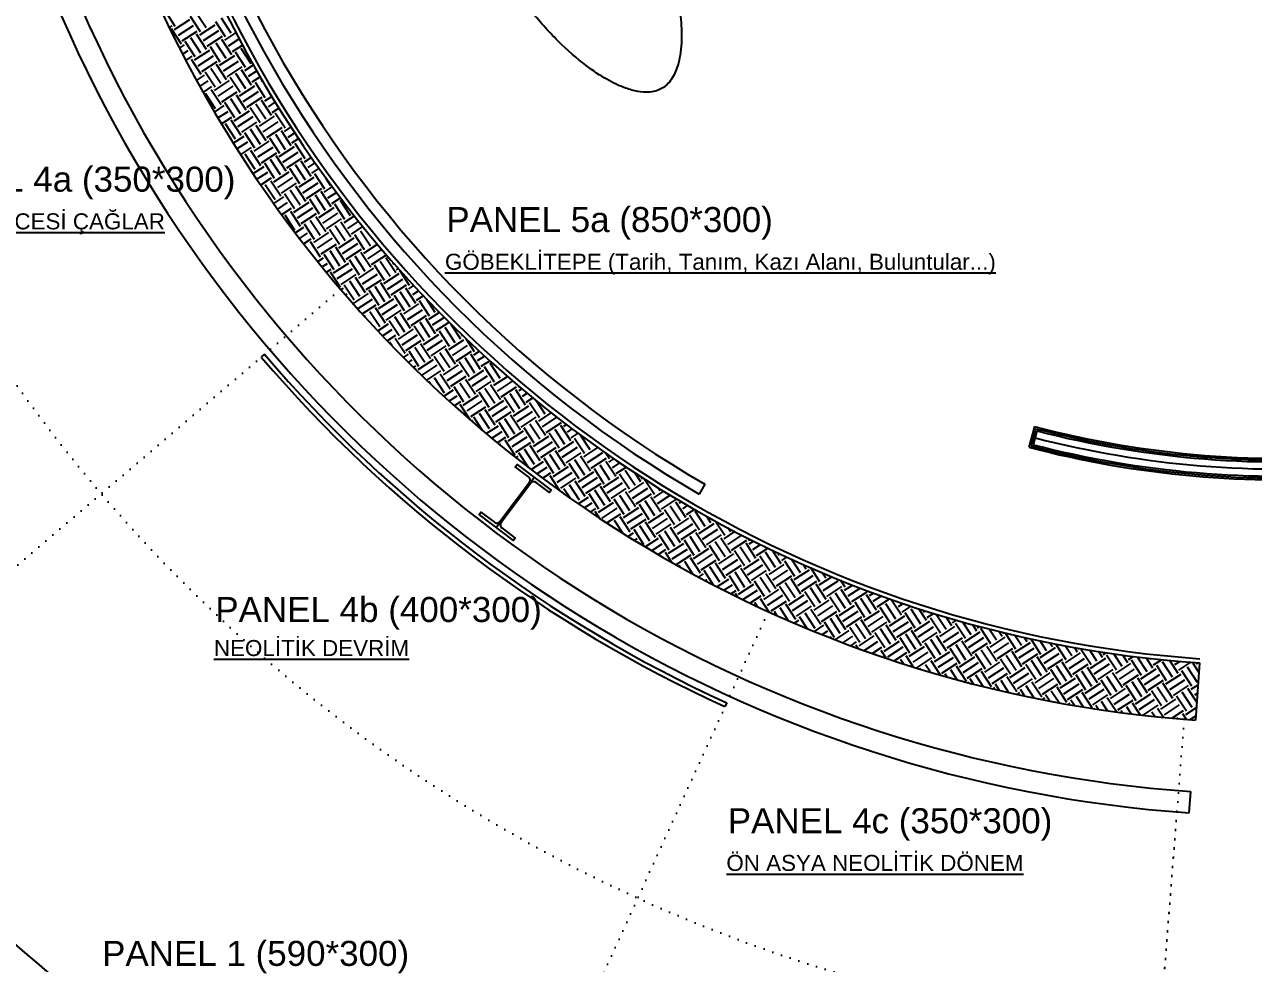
# Model space of a CAD drawing. Header units: millimetres. Extents: x 132785 to 150483, y 90225 to 103753.
# Drawn here: x 134842 to 135701, y 92216 to 92872 of the extents above; entities that cross this region are included whole.
import ezdxf

# ---------------------------------------------------------------- set-up
doc = ezdxf.new("R2010")
doc.units = ezdxf.units.MM
for name, pattern in [('061-GZM-AP-100$0$DASHDOT', [1, 0.5, -0.25, 0, -0.25]), ('061-GZM-AP-100$0$HIDDEN', [0.375, 0.25, -0.125]), ('DOT', [6.35, 0, -6.35])]:
    doc.linetypes.add(name, pattern=pattern)
doc.layers.add('061-GZM-AP-100$0$A-kiris', color=252, linetype='Continuous', lineweight=0)
doc.styles.get("Standard").update_dxf_attribs({"font": 'arial.ttf'})

msp = doc.modelspace()

# ---------------------------------------------------------------- linework, layer by layer
at = {"color": 253}
for p, q in [((134947.563, 92870.634), (134940.618, 92881.267)), ((134947.102, 92868.437), (134957.735, 92875.382)), ((134965.141, 92866.946), (134958.196, 92877.579)), ((134969.128, 92869.55), (134962.183, 92880.183)), ((134964.68, 92864.749), (134975.313, 92871.693)), ((134982.719, 92863.257), (134975.774, 92873.89)), ((134986.706, 92865.862), (134979.761, 92876.495)), ((134943.285, 92869.736), (134945.366, 92871.095)), ((134951.85, 92858.265), (134944.905, 92868.898)), ((134949.706, 92864.449), (134960.339, 92871.394)), ((134952.311, 92860.462), (134962.944, 92867.407)), ((134969.427, 92854.577), (134962.483, 92865.21)), ((134967.284, 92860.761), (134977.917, 92867.706)), ((134969.888, 92856.774), (134980.521, 92863.719)), ((134982.258, 92861.06), (134989.944, 92866.081)), ((134950.419, 92855.435), (134954.047, 92857.804)), ((134961.453, 92849.368), (134954.508, 92860.001)), ((134965.44, 92851.972), (134958.495, 92862.605)), ((134979.03, 92845.68), (134972.086, 92856.313)), ((134983.018, 92848.284), (134976.073, 92858.917)), ((134987.005, 92850.888), (134980.06, 92861.521)), ((134984.862, 92857.073), (134992.175, 92861.849)), ((134987.466, 92853.085), (134994.429, 92857.633)), ((135000.595, 92844.596), (134993.651, 92855.229)), ((134952.608, 92851.176), (134956.651, 92853.816)), ((134954.819, 92846.932), (134959.255, 92849.829)), ((134965.739, 92836.999), (134958.794, 92847.632)), ((134960.992, 92847.171), (134971.625, 92854.116)), ((134963.596, 92843.183), (134974.229, 92850.128)), ((134966.2, 92839.196), (134976.833, 92846.141)), ((134978.569, 92843.483), (134989.202, 92850.427)), ((134981.174, 92839.495), (134991.807, 92846.44)), ((134996.608, 92841.991), (134989.663, 92852.624)), ((134975.342, 92828.102), (134968.397, 92838.735)), ((134979.329, 92830.706), (134972.385, 92841.339)), ((134983.317, 92833.311), (134976.372, 92843.944)), ((134983.778, 92835.508), (134994.411, 92842.452)), ((134996.907, 92827.018), (134989.962, 92837.651)), ((135000.894, 92829.622), (134993.95, 92840.255)), ((134996.147, 92839.794), (135002.11, 92843.689)), ((134998.751, 92835.807), (135004.465, 92839.539)), ((134961.752, 92834.395), (134960.407, 92836.453)), ((134962.35, 92832.889), (134967.936, 92836.538)), ((134964.657, 92828.708), (134970.541, 92832.55)), ((134974.881, 92825.905), (134985.514, 92832.85)), ((134977.485, 92821.917), (134988.118, 92828.862)), ((134992.92, 92824.414), (134985.975, 92835.047)), ((134992.459, 92822.217), (135003.092, 92829.161)), ((135001.356, 92831.819), (135006.843, 92835.403)), ((135010.497, 92820.725), (135003.553, 92831.358)), ((135008.836, 92831.979), (135007.54, 92833.963)), ((134966.987, 92824.541), (134973.145, 92828.563)), ((134975.641, 92813.129), (134968.696, 92823.762)), ((134979.628, 92815.733), (134972.684, 92826.366)), ((134980.09, 92817.93), (134990.723, 92824.875)), ((134997.206, 92812.045), (134990.261, 92822.678)), ((134995.063, 92818.229), (135005.696, 92825.174)), ((134997.667, 92814.242), (135008.3, 92821.186)), ((135010.036, 92818.528), (135014.935, 92821.728)), ((134974.911, 92810.756), (134981.826, 92815.272)), ((134989.231, 92806.836), (134982.287, 92817.469)), ((134993.219, 92809.44), (134986.274, 92820.073)), ((134988.77, 92804.639), (134999.403, 92811.584)), ((135006.809, 92803.148), (134999.864, 92813.781)), ((135010.797, 92805.752), (135003.852, 92816.385)), ((135014.784, 92808.356), (135007.839, 92818.989)), ((135012.641, 92814.541), (135017.413, 92817.658)), ((135015.245, 92810.553), (135019.914, 92813.603)), ((134977.336, 92806.651), (134984.43, 92811.284)), ((134979.783, 92802.561), (134987.034, 92807.297)), ((134993.518, 92794.467), (134986.573, 92805.1)), ((134991.375, 92800.651), (135002.008, 92807.596)), ((134993.979, 92796.664), (135004.612, 92803.609)), ((135006.348, 92800.951), (135016.981, 92807.895)), ((135008.952, 92796.963), (135019.585, 92803.908)), ((135024.387, 92799.459), (135017.442, 92810.092)), ((134989.531, 92791.863), (134982.586, 92802.496)), ((135003.121, 92785.57), (134996.176, 92796.203)), ((135007.108, 92788.174), (135000.164, 92798.807)), ((135011.096, 92790.779), (135004.151, 92801.412)), ((135011.557, 92792.976), (135022.19, 92799.92)), ((135024.686, 92784.486), (135017.741, 92795.119)), ((135028.673, 92787.09), (135021.729, 92797.723)), ((135023.926, 92797.262), (135028.417, 92800.195)), ((135026.53, 92793.275), (135031.017, 92796.206)), ((134988.099, 92789.031), (134995.715, 92794.006)), ((134990.641, 92785.003), (134998.319, 92790.018)), ((134993.205, 92780.99), (135000.924, 92786.031)), ((135002.66, 92783.373), (135013.293, 92790.318)), ((135005.264, 92779.385), (135015.897, 92786.33)), ((135020.699, 92781.882), (135013.754, 92792.515)), ((135020.238, 92779.685), (135030.871, 92786.629)), ((135029.134, 92789.287), (135033.641, 92792.231)), ((135038.276, 92778.193), (135031.332, 92788.826)), ((135003.42, 92770.597), (134996.475, 92781.23)), ((135007.407, 92773.201), (135000.463, 92783.834)), ((135007.868, 92775.398), (135018.501, 92782.343)), ((135020.998, 92766.908), (135014.053, 92777.541)), ((135024.985, 92769.513), (135018.04, 92780.146)), ((135022.842, 92775.697), (135033.475, 92782.642)), ((135025.446, 92771.71), (135036.079, 92778.654)), ((135037.815, 92775.996), (135042.553, 92779.091)), ((135001.911, 92767.715), (135009.605, 92772.74)), ((135004.57, 92763.764), (135012.209, 92768.752)), ((135017.01, 92764.304), (135010.066, 92774.937)), ((135016.549, 92762.107), (135027.182, 92769.052)), ((135034.588, 92760.616), (135027.643, 92771.249)), ((135038.575, 92763.22), (135031.631, 92773.853)), ((135042.563, 92765.824), (135035.618, 92776.457)), ((135040.42, 92772.009), (135045.276, 92775.181)), ((135043.024, 92768.021), (135048.023, 92771.287)), ((135007.252, 92759.826), (135014.813, 92764.765)), ((135021.297, 92751.935), (135014.352, 92762.568)), ((135019.154, 92758.119), (135029.787, 92765.064)), ((135021.758, 92754.132), (135032.391, 92761.077)), ((135034.127, 92758.418), (135044.76, 92765.363)), ((135036.731, 92754.431), (135047.364, 92761.376)), ((135052.166, 92756.927), (135045.221, 92767.56)), ((135056.153, 92759.532), (135053.07, 92764.253)), ((135017.309, 92749.331), (135010.365, 92759.964)), ((135016.348, 92746.807), (135023.494, 92751.474)), ((135030.9, 92743.038), (135023.955, 92753.671)), ((135034.887, 92745.642), (135027.942, 92756.275)), ((135038.875, 92748.247), (135031.93, 92758.88)), ((135039.336, 92750.444), (135049.969, 92757.388)), ((135052.465, 92741.954), (135045.52, 92752.587)), ((135056.452, 92744.558), (135049.508, 92755.191)), ((135051.705, 92754.73), (135057.345, 92758.414)), ((135054.309, 92750.743), (135060.192, 92754.585)), ((135019.125, 92742.932), (135026.098, 92747.486)), ((135021.924, 92739.071), (135028.703, 92743.499)), ((135030.439, 92740.841), (135041.072, 92747.785)), ((135033.043, 92736.853), (135043.676, 92743.798)), ((135048.478, 92739.35), (135041.533, 92749.983)), ((135048.017, 92737.152), (135058.65, 92744.097)), ((135056.913, 92746.755), (135063.061, 92750.771)), ((135066.055, 92735.661), (135059.111, 92746.294)), ((135070.043, 92738.266), (135063.098, 92748.899)), ((135031.199, 92728.065), (135024.254, 92738.698)), ((135035.186, 92730.669), (135028.242, 92741.302)), ((135035.647, 92732.866), (135046.28, 92739.811)), ((135048.777, 92724.376), (135041.832, 92735.009)), ((135052.764, 92726.981), (135045.819, 92737.614)), ((135050.621, 92733.165), (135061.254, 92740.11)), ((135053.225, 92729.178), (135063.858, 92736.122)), ((135065.594, 92733.464), (135072.795, 92738.167)), ((135068.199, 92729.477), (135075.765, 92734.419)), ((135031.412, 92726.307), (135037.384, 92730.208)), ((135034.306, 92722.509), (135039.988, 92726.22)), ((135044.789, 92721.772), (135037.845, 92732.405)), ((135044.328, 92719.575), (135054.961, 92726.519)), ((135062.367, 92718.084), (135055.422, 92728.717)), ((135066.354, 92720.688), (135059.41, 92731.321)), ((135070.342, 92723.292), (135063.397, 92733.925)), ((135070.803, 92725.489), (135078.759, 92730.686)), ((135083.932, 92717), (135076.987, 92727.633)), ((135037.223, 92718.726), (135042.592, 92722.233)), ((135049.076, 92709.403), (135042.131, 92720.036)), ((135046.933, 92715.587), (135057.566, 92722.532)), ((135049.537, 92711.6), (135060.17, 92718.545)), ((135061.906, 92715.886), (135072.539, 92722.831)), ((135064.51, 92711.899), (135075.143, 92718.844)), ((135079.945, 92714.395), (135073, 92725.028)), ((135079.484, 92712.198), (135088.908, 92718.353)), ((135047.104, 92706.219), (135051.273, 92708.942)), ((135058.679, 92700.506), (135051.734, 92711.139)), ((135062.666, 92703.11), (135055.721, 92713.743)), ((135066.653, 92705.715), (135059.709, 92716.348)), ((135067.115, 92707.912), (135077.748, 92714.856)), ((135080.244, 92699.422), (135073.299, 92710.055)), ((135084.231, 92702.026), (135077.287, 92712.659)), ((135082.088, 92708.211), (135092.003, 92714.687)), ((135084.692, 92704.223), (135095.122, 92711.035)), ((135101.809, 92698.338), (135094.864, 92708.971)), ((135097.061, 92708.51), (135097.214, 92708.61)), ((135050.117, 92702.499), (135053.877, 92704.954)), ((135053.152, 92698.792), (135056.482, 92700.967)), ((135058.218, 92698.309), (135068.851, 92705.253)), ((135060.822, 92694.321), (135071.455, 92701.266)), ((135076.256, 92696.818), (135069.312, 92707.451)), ((135075.795, 92694.62), (135086.428, 92701.565)), ((135093.834, 92693.129), (135086.889, 92703.762)), ((135097.822, 92695.734), (135090.877, 92706.367)), ((135099.666, 92704.523), (135100.373, 92704.984)), ((135102.27, 92700.535), (135103.555, 92701.374)), ((135111.412, 92689.441), (135104.467, 92700.074)), ((135062.965, 92688.137), (135056.02, 92698.77)), ((135063.426, 92690.334), (135074.059, 92697.279)), ((135076.556, 92681.844), (135069.611, 92692.477)), ((135080.543, 92684.449), (135073.598, 92695.082)), ((135078.4, 92690.633), (135089.033, 92697.578)), ((135081.004, 92686.646), (135091.637, 92693.59)), ((135098.121, 92680.76), (135091.176, 92691.393)), ((135093.373, 92690.932), (135104.006, 92697.877)), ((135095.977, 92686.945), (135106.61, 92693.89)), ((135063.431, 92686.545), (135065.162, 92687.676)), ((135072.568, 92679.24), (135065.623, 92689.873)), ((135066.563, 92682.902), (135067.767, 92683.688)), ((135072.107, 92677.043), (135082.74, 92683.987)), ((135090.146, 92675.552), (135083.201, 92686.185)), ((135094.133, 92678.156), (135087.189, 92688.789)), ((135098.582, 92682.957), (135109.215, 92689.902)), ((135111.711, 92674.468), (135104.766, 92685.101)), ((135115.698, 92677.072), (135108.754, 92687.705)), ((135110.951, 92687.244), (135114.334, 92689.453)), ((135113.555, 92683.257), (135117.62, 92685.911)), ((135069.718, 92679.274), (135070.371, 92679.701)), ((135075.026, 92673.261), (135085.344, 92680)), ((135078.242, 92669.673), (135087.949, 92676.013)), ((135089.685, 92673.354), (135100.318, 92680.299)), ((135092.289, 92669.367), (135102.922, 92676.312)), ((135107.724, 92671.863), (135100.779, 92682.496)), ((135107.263, 92669.666), (135117.896, 92676.611)), ((135116.159, 92679.269), (135120.929, 92682.384)), ((135125.301, 92668.175), (135118.357, 92678.808)), ((135129.289, 92670.779), (135123.436, 92679.741)), ((135080.313, 92667.382), (135079.513, 92668.607)), ((135090.445, 92660.578), (135083.5, 92671.211)), ((135094.432, 92663.183), (135087.488, 92673.816)), ((135094.893, 92665.38), (135105.526, 92672.324)), ((135108.023, 92656.89), (135101.078, 92667.523)), ((135112.01, 92659.494), (135105.065, 92670.127)), ((135109.867, 92665.679), (135120.5, 92672.624)), ((135112.471, 92661.691), (135123.104, 92668.636)), ((135129.588, 92655.806), (135122.643, 92666.439)), ((135124.84, 92665.978), (135132.136, 92670.743)), ((135127.445, 92661.991), (135135.551, 92667.285)), ((135089.124, 92657.819), (135096.63, 92662.721)), ((135092.438, 92654.296), (135099.234, 92658.734)), ((135104.035, 92654.286), (135097.091, 92664.919)), ((135103.574, 92652.088), (135114.207, 92659.033)), ((135121.613, 92650.597), (135114.668, 92661.23)), ((135125.601, 92653.202), (135118.656, 92663.835)), ((135130.049, 92658.003), (135138.99, 92663.843)), ((135139.191, 92646.909), (135132.246, 92657.542)), ((135143.178, 92649.513), (135136.234, 92660.146)), ((135147.166, 92652.118), (135140.459, 92662.386)), ((135095.776, 92650.787), (135101.838, 92654.747)), ((135099.092, 92647.34), (135097.39, 92649.945)), ((135108.322, 92641.917), (135101.377, 92652.55)), ((135106.179, 92648.101), (135116.812, 92655.046)), ((135108.783, 92644.114), (135119.416, 92651.058)), ((135125.9, 92638.228), (135118.955, 92648.861)), ((135121.152, 92648.4), (135131.785, 92655.345)), ((135123.756, 92644.413), (135134.389, 92651.358)), ((135138.73, 92644.712), (135149.363, 92651.657)), ((135147.627, 92654.315), (135148.283, 92654.743)), ((135156.769, 92643.221), (135150.856, 92652.273)), ((135107.068, 92639.201), (135110.519, 92641.455)), ((135117.925, 92633.02), (135110.98, 92643.653)), ((135121.912, 92635.624), (135114.967, 92646.257)), ((135126.361, 92640.425), (135136.994, 92647.37)), ((135135.503, 92629.331), (135128.558, 92639.964)), ((135139.49, 92631.936), (135132.545, 92642.569)), ((135143.477, 92634.54), (135136.533, 92645.173)), ((135141.334, 92640.725), (135151.967, 92647.669)), ((135143.938, 92636.737), (135154.571, 92643.682)), ((135161.055, 92630.852), (135154.11, 92641.485)), ((135156.308, 92641.024), (135160.147, 92643.531)), ((135158.912, 92637.036), (135163.76, 92640.203)), ((135110.506, 92635.758), (135113.123, 92637.468)), ((135113.967, 92632.331), (135115.728, 92633.481)), ((135115.682, 92630.647), (135115.267, 92631.284)), ((135117.464, 92630.822), (135128.097, 92637.767)), ((135120.068, 92626.835), (135130.701, 92633.78)), ((135135.042, 92627.134), (135145.675, 92634.079)), ((135153.08, 92625.643), (135146.136, 92636.276)), ((135157.068, 92628.247), (135150.123, 92638.88)), ((135161.516, 92633.049), (135167.399, 92636.891)), ((135170.658, 92621.955), (135163.713, 92632.588)), ((135174.645, 92624.559), (135167.701, 92635.192)), ((135123.313, 92623.266), (135133.305, 92629.792)), ((135135.802, 92614.358), (135128.857, 92624.991)), ((135139.789, 92616.962), (135132.844, 92627.595)), ((135137.646, 92623.147), (135148.279, 92630.092)), ((135140.25, 92619.159), (135150.883, 92626.104)), ((135157.367, 92613.274), (135150.422, 92623.907)), ((135152.619, 92623.446), (135163.252, 92630.391)), ((135155.224, 92619.459), (135165.857, 92626.403)), ((135170.197, 92619.758), (135179.714, 92625.973)), ((135172.801, 92615.77), (135183.434, 92622.715)), ((135125.907, 92620.799), (135124.87, 92622.387)), ((135135.234, 92612.091), (135141.986, 92616.501)), ((135149.392, 92608.065), (135142.447, 92618.698)), ((135153.379, 92610.67), (135146.435, 92621.303)), ((135157.828, 92615.471), (135168.461, 92622.416)), ((135166.97, 92604.377), (135160.025, 92615.01)), ((135170.957, 92606.981), (135164.012, 92617.614)), ((135174.945, 92609.586), (135168, 92620.219)), ((135175.406, 92611.783), (135186.039, 92618.728)), ((135188.535, 92603.293), (135181.59, 92613.926)), ((135192.522, 92605.897), (135185.578, 92616.53)), ((135188.236, 92618.267), (135187.649, 92619.166)), ((135187.775, 92616.069), (135189.772, 92617.374)), ((135190.379, 92612.082), (135193.591, 92614.18)), ((135138.862, 92608.772), (135144.591, 92612.514)), ((135142.515, 92605.47), (135147.195, 92608.526)), ((135153.679, 92595.696), (135146.734, 92606.329)), ((135148.931, 92605.868), (135159.564, 92612.813)), ((135151.535, 92601.881), (135162.168, 92608.826)), ((135166.509, 92602.18), (135177.142, 92609.125)), ((135184.548, 92600.689), (135177.603, 92611.322)), ((135184.086, 92598.492), (135194.719, 92605.436)), ((135192.983, 92608.095), (135197.438, 92611.004)), ((135202.125, 92597.001), (135195.181, 92607.634)), ((135206.113, 92599.605), (135200.076, 92608.847)), ((135154.14, 92597.893), (135164.773, 92604.838)), ((135162.425, 92588.11), (135156.337, 92597.432)), ((135167.269, 92589.404), (135160.324, 92600.037)), ((135171.256, 92592.008), (135164.312, 92602.641)), ((135169.113, 92598.193), (135179.746, 92605.137)), ((135171.717, 92594.205), (135182.35, 92601.15)), ((135188.834, 92588.32), (135181.889, 92598.953)), ((135186.691, 92594.504), (135197.324, 92601.449)), ((135189.295, 92590.517), (135199.928, 92597.462)), ((135201.664, 92594.803), (135210.45, 92600.542)), ((135204.268, 92590.816), (135214.412, 92597.441)), ((135154.866, 92594.576), (135155.876, 92595.235)), ((135164.944, 92585.989), (135173.453, 92591.547)), ((135180.859, 92583.111), (135173.914, 92593.744)), ((135184.847, 92585.715), (135177.902, 92596.348)), ((135198.437, 92579.423), (135191.492, 92590.056)), ((135202.424, 92582.027), (135195.48, 92592.66)), ((135206.412, 92584.631), (135199.467, 92595.264)), ((135206.873, 92586.829), (135217.506, 92593.773)), ((135220.002, 92578.339), (135213.057, 92588.972)), ((135223.989, 92580.943), (135217.045, 92591.576)), ((135219.242, 92591.115), (135221.077, 92592.313)), ((135219.703, 92593.312), (135219.639, 92593.411)), ((135221.846, 92587.128), (135225.112, 92589.261)), ((135548.208, 92590.988), (135544.399, 92576.479)), ((135549.1, 92589.462), (135545.926, 92577.372)), ((135168.769, 92582.799), (135176.058, 92587.56)), ((135172.62, 92579.626), (135178.662, 92583.572)), ((135185.146, 92570.742), (135178.201, 92581.375)), ((135180.398, 92580.914), (135191.031, 92587.859)), ((135183.002, 92576.927), (135193.635, 92583.871)), ((135185.607, 92572.939), (135196.24, 92579.884)), ((135197.976, 92577.226), (135208.609, 92584.17)), ((135200.58, 92573.238), (135211.213, 92580.183)), ((135216.015, 92575.735), (135209.07, 92586.368)), ((135215.554, 92573.537), (135226.187, 92580.482)), ((135224.45, 92583.14), (135229.175, 92586.226)), ((135233.592, 92572.046), (135226.648, 92582.679)), ((135237.58, 92574.651), (135230.811, 92585.015)), ((135549.992, 92587.939), (135547.453, 92578.267)), ((135174.838, 92577.814), (135174.214, 92578.771)), ((135194.429, 92562.335), (135187.804, 92572.478)), ((135198.736, 92564.449), (135191.791, 92575.082)), ((135202.723, 92567.054), (135195.779, 92577.687)), ((135203.184, 92569.251), (135213.817, 92576.196)), ((135216.314, 92560.761), (135209.369, 92571.394)), ((135220.301, 92563.365), (135213.356, 92573.998)), ((135218.158, 92569.55), (135228.791, 92576.495)), ((135220.762, 92565.563), (135231.395, 92572.507)), ((135233.131, 92569.849), (135242.92, 92576.242)), ((135235.736, 92565.862), (135246.369, 92572.806)), ((135251.17, 92568.358), (135248.662, 92572.198)), ((135185.638, 92569.167), (135187.343, 92570.281)), ((135189.599, 92566.066), (135189.947, 92566.294)), ((135196.259, 92560.935), (135204.921, 92566.593)), ((135200.289, 92557.88), (135207.525, 92562.605)), ((135212.326, 92558.157), (135205.382, 92568.79)), ((135211.865, 92555.96), (135222.498, 92562.904)), ((135229.904, 92554.469), (135222.959, 92565.102)), ((135233.892, 92557.073), (135226.947, 92567.706)), ((135237.879, 92559.677), (135230.934, 92570.31)), ((135238.34, 92561.874), (135248.973, 92568.819)), ((135251.469, 92553.385), (135244.525, 92564.018)), ((135255.457, 92555.989), (135248.512, 92566.622)), ((135250.709, 92566.161), (135254.144, 92568.404)), ((135253.313, 92562.173), (135258.407, 92565.5)), ((135255.918, 92558.186), (135262.698, 92562.615)), ((135204.346, 92554.841), (135210.129, 92558.618)), ((135216.504, 92545.955), (135209.668, 92556.421)), ((135214.47, 92551.972), (135225.103, 92558.917)), ((135217.074, 92547.985), (135227.707, 92554.93)), ((135229.443, 92552.271), (135240.076, 92559.216)), ((135232.047, 92548.284), (135242.68, 92555.229)), ((135247.482, 92550.78), (135240.537, 92561.413)), ((135247.021, 92548.583), (135257.654, 92555.528)), ((135265.06, 92547.092), (135258.115, 92557.725)), ((135269.047, 92549.696), (135262.102, 92560.329)), ((135273.034, 92552.301), (135269.034, 92558.426)), ((135273.495, 92554.498), (135274.288, 92555.015)), ((135282.637, 92543.404), (135275.693, 92554.037)), ((135218.063, 92544.838), (135218.81, 92545.327)), ((135223.576, 92540.933), (135219.271, 92547.524)), ((135230.203, 92539.495), (135223.259, 92550.128)), ((135234.191, 92542.099), (135227.246, 92552.732)), ((135234.652, 92544.297), (135245.285, 92551.241)), ((135247.781, 92535.807), (135240.836, 92546.44)), ((135251.768, 92538.411), (135244.824, 92549.044)), ((135249.625, 92544.596), (135260.258, 92551.54)), ((135252.229, 92540.608), (135262.862, 92547.553)), ((135269.346, 92534.723), (135262.401, 92545.356)), ((135264.599, 92544.895), (135275.232, 92551.84)), ((135267.203, 92540.907), (135277.836, 92547.852)), ((135282.176, 92541.207), (135289.078, 92545.714)), ((135286.625, 92546.008), (135285.286, 92548.057)), ((135229.253, 92536.978), (135236.388, 92541.638)), ((135233.499, 92534.064), (135238.992, 92537.651)), ((135243.794, 92533.203), (135236.849, 92543.836)), ((135243.333, 92531.005), (135253.966, 92537.95)), ((135261.371, 92529.514), (135254.427, 92540.147)), ((135265.359, 92532.119), (135258.414, 92542.752)), ((135269.807, 92536.92), (135280.44, 92543.865)), ((135282.936, 92528.43), (135275.992, 92539.063)), ((135286.924, 92531.035), (135279.979, 92541.668)), ((135284.781, 92537.219), (135293.582, 92542.968)), ((135287.385, 92533.232), (135298.018, 92540.177)), ((135304.502, 92527.346), (135297.557, 92537.979)), ((135299.754, 92537.518), (135301.159, 92538.436)), ((135237.774, 92531.167), (135241.596, 92533.664)), ((135244.076, 92526.965), (135241.135, 92531.466)), ((135245.937, 92527.018), (135256.57, 92533.963)), ((135249.311, 92523.533), (135259.174, 92529.975)), ((135260.91, 92527.317), (135271.543, 92534.262)), ((135263.515, 92523.33), (135274.148, 92530.274)), ((135278.949, 92525.826), (135272.004, 92536.459)), ((135278.488, 92523.629), (135289.121, 92530.574)), ((135296.527, 92522.138), (135289.582, 92532.771)), ((135300.514, 92524.742), (135293.569, 92535.375)), ((135302.358, 92533.531), (135305.747, 92535.744)), ((135304.963, 92529.544), (135310.368, 92533.074)), ((135314.105, 92518.449), (135307.16, 92529.082)), ((135318.092, 92521.054), (135311.147, 92531.687)), ((135322.079, 92523.658), (135319.186, 92528.088)), ((135260.448, 92516.412), (135254.726, 92525.174)), ((135265.658, 92517.145), (135258.713, 92527.778)), ((135266.119, 92519.342), (135276.752, 92526.287)), ((135279.248, 92510.853), (135272.303, 92521.486)), ((135283.236, 92513.457), (135276.291, 92524.09)), ((135281.092, 92519.641), (135291.725, 92526.586)), ((135283.697, 92515.654), (135294.33, 92522.599)), ((135300.813, 92509.769), (135293.869, 92520.402)), ((135296.066, 92519.941), (135306.699, 92526.885)), ((135298.67, 92515.953), (135309.303, 92522.898)), ((135313.643, 92516.252), (135324.276, 92523.197)), ((135322.54, 92525.855), (135322.85, 92526.058)), ((135331.682, 92514.761), (135325.116, 92524.814)), ((135335.67, 92517.365), (135333.894, 92520.085)), ((135264.019, 92514.179), (135267.855, 92516.684)), ((135275.261, 92508.248), (135268.316, 92518.881)), ((135268.495, 92511.414), (135270.459, 92512.697)), ((135276.021, 92506.849), (135285.433, 92512.996)), ((135292.839, 92504.56), (135285.894, 92515.193)), ((135296.826, 92507.164), (135289.881, 92517.797)), ((135301.274, 92511.966), (135311.907, 92518.911)), ((135310.416, 92500.872), (135303.472, 92511.505)), ((135314.404, 92503.476), (135307.459, 92514.109)), ((135318.391, 92506.08), (135311.446, 92516.713)), ((135316.248, 92512.265), (135326.881, 92519.21)), ((135318.852, 92508.278), (135329.485, 92515.222)), ((135335.969, 92502.392), (135329.024, 92513.025)), ((135331.221, 92512.564), (135338.788, 92517.506)), ((135333.826, 92508.577), (135343.644, 92514.989)), ((135336.43, 92504.589), (135347.063, 92511.534)), ((135349.26, 92511.073), (135348.23, 92512.65)), ((135348.799, 92508.876), (135351.815, 92510.846)), ((135273.001, 92508.668), (135273.064, 92508.709)), ((135280.577, 92504.136), (135288.037, 92509.008)), ((135285.163, 92501.443), (135290.641, 92505.021)), ((135294.637, 92495.999), (135290.18, 92502.824)), ((135292.377, 92502.363), (135303.01, 92509.308)), ((135294.982, 92498.375), (135305.615, 92505.32)), ((135309.955, 92498.675), (135320.588, 92505.619)), ((135327.994, 92497.183), (135321.049, 92507.816)), ((135331.981, 92499.788), (135325.037, 92510.421)), ((135345.572, 92493.495), (135338.627, 92504.128)), ((135349.559, 92496.099), (135342.614, 92506.732)), ((135353.546, 92498.704), (135346.602, 92509.337)), ((135351.403, 92504.888), (135356.766, 92508.391)), ((135354.008, 92500.901), (135361.752, 92505.959)), ((135367.137, 92492.411), (135360.192, 92503.044)), ((135371.124, 92495.015), (135364.995, 92504.4)), ((135297.586, 92494.388), (135308.219, 92501.333)), ((135300.623, 92492.642), (135299.783, 92493.927)), ((135309.484, 92487.784), (135303.771, 92496.531)), ((135314.703, 92488.503), (135307.758, 92499.136)), ((135312.559, 92494.687), (135323.192, 92501.632)), ((135315.164, 92490.7), (135325.797, 92497.645)), ((135332.28, 92484.814), (135325.336, 92495.447)), ((135327.533, 92494.986), (135338.166, 92501.931)), ((135330.137, 92490.999), (135340.77, 92497.944)), ((135332.742, 92487.012), (135343.375, 92493.956)), ((135345.111, 92491.298), (135355.744, 92498.243)), ((135347.715, 92487.311), (135358.348, 92494.255)), ((135363.149, 92489.807), (135356.205, 92500.44)), ((135362.688, 92487.61), (135373.321, 92494.554)), ((135368.981, 92501.2), (135370.144, 92501.96)), ((135371.585, 92497.213), (135375.229, 92499.593)), ((135380.727, 92486.119), (135373.782, 92496.752)), ((135384.715, 92488.723), (135378.635, 92498.031)), ((135388.702, 92491.327), (135386.687, 92494.412)), ((135313.336, 92485.714), (135316.9, 92488.042)), ((135323.961, 92480.134), (135317.361, 92490.239)), ((135328.293, 92482.21), (135321.348, 92492.843)), ((135341.883, 92475.917), (135334.939, 92486.55)), ((135345.871, 92478.522), (135338.926, 92489.155)), ((135349.858, 92481.126), (135342.913, 92491.759)), ((135350.319, 92483.323), (135360.952, 92490.268)), ((135363.449, 92474.833), (135356.504, 92485.466)), ((135367.436, 92477.438), (135360.491, 92488.071)), ((135365.293, 92483.622), (135375.926, 92490.567)), ((135367.897, 92479.635), (135378.53, 92486.58)), ((135380.266, 92483.921), (135390.899, 92490.866)), ((135382.87, 92479.934), (135393.503, 92486.879)), ((135398.305, 92482.43), (135392.003, 92492.08)), ((135397.844, 92480.233), (135406.552, 92485.921)), ((135402.292, 92485.035), (135399.901, 92488.696)), ((135318.144, 92483.166), (135319.504, 92484.054)), ((135326.23, 92478.966), (135334.478, 92484.353)), ((135331.126, 92476.476), (135337.082, 92480.366)), ((135341.422, 92473.72), (135352.055, 92480.665)), ((135344.349, 92469.943), (135354.66, 92476.678)), ((135359.461, 92472.229), (135352.516, 92482.862)), ((135359, 92470.032), (135369.633, 92476.977)), ((135377.039, 92468.541), (135370.094, 92479.174)), ((135381.026, 92471.145), (135374.082, 92481.778)), ((135385.014, 92473.749), (135378.069, 92484.382)), ((135385.475, 92475.947), (135396.108, 92482.891)), ((135398.604, 92467.457), (135391.659, 92478.09)), ((135402.591, 92470.061), (135395.647, 92480.694)), ((135400.448, 92476.246), (135411.081, 92483.191)), ((135403.052, 92472.258), (135413.685, 92479.203)), ((135415.883, 92478.742), (135412.876, 92483.346)), ((135420.169, 92466.373), (135413.224, 92477.006)), ((135415.422, 92476.545), (135420.941, 92480.15)), ((135418.026, 92472.558), (135426.415, 92478.036)), ((135336.056, 92474.008), (135339.686, 92476.378)), ((135340.897, 92471.622), (135339.225, 92474.181)), ((135349.371, 92467.535), (135357.264, 92472.69)), ((135354.681, 92465.032), (135352.816, 92467.889)), ((135362.82, 92461.281), (135356.803, 92470.493)), ((135361.604, 92466.045), (135372.237, 92472.989)), ((135364.209, 92462.057), (135374.842, 92469.002)), ((135376.578, 92466.344), (135387.211, 92473.288)), ((135379.182, 92462.356), (135389.815, 92469.301)), ((135394.617, 92464.853), (135387.672, 92475.486)), ((135394.156, 92462.655), (135404.789, 92469.6)), ((135412.194, 92461.164), (135405.25, 92471.797)), ((135416.182, 92463.769), (135409.237, 92474.402)), ((135420.63, 92468.57), (135431.263, 92475.515)), ((135429.772, 92457.476), (135422.827, 92468.109)), ((135433.759, 92460.08), (135426.815, 92470.713)), ((135437.747, 92462.685), (135430.802, 92473.318)), ((135432.999, 92472.857), (135435.634, 92474.577)), ((135433.46, 92475.054), (135433.178, 92475.486)), ((135435.604, 92468.869), (135441.224, 92472.54)), ((135438.208, 92464.882), (135446.86, 92470.533)), ((135455.325, 92458.996), (135448.38, 92469.629)), ((135450.577, 92469.168), (135450.643, 92469.211)), ((135368.193, 92458.86), (135366.406, 92461.596)), ((135376.179, 92455.343), (135370.393, 92464.2)), ((135381.325, 92456.172), (135374.381, 92466.805)), ((135381.786, 92458.369), (135392.419, 92465.314)), ((135394.916, 92449.879), (135387.971, 92460.512)), ((135398.903, 92452.483), (135391.958, 92463.116)), ((135396.76, 92458.668), (135407.393, 92465.613)), ((135399.364, 92454.681), (135409.997, 92461.625)), ((135416.481, 92448.795), (135409.536, 92459.428)), ((135411.733, 92458.967), (135422.366, 92465.912)), ((135414.338, 92454.98), (135424.971, 92461.925)), ((135429.311, 92455.279), (135439.944, 92462.224)), ((135447.35, 92453.788), (135440.405, 92464.421)), ((135451.337, 92456.392), (135444.392, 92467.025)), ((135453.181, 92465.181), (135456.356, 92467.254)), ((135455.786, 92461.194), (135462.116, 92465.328)), ((135464.928, 92450.1), (135457.983, 92460.733)), ((135468.915, 92452.704), (135461.97, 92463.337)), ((135472.902, 92455.308), (135467.507, 92463.568)), ((135470.759, 92461.493), (135471.824, 92462.188)), ((135473.363, 92457.505), (135477.715, 92460.348)), ((135486.493, 92449.016), (135479.548, 92459.649)), ((135380.262, 92453.581), (135383.523, 92455.711)), ((135389.298, 92449.771), (135383.984, 92457.908)), ((135385.541, 92451.341), (135386.127, 92451.723)), ((135394.425, 92447.663), (135401.1, 92452.022)), ((135408.506, 92443.587), (135401.561, 92454.22)), ((135412.493, 92446.191), (135405.549, 92456.824)), ((135416.942, 92450.992), (135427.575, 92457.937)), ((135430.071, 92442.503), (135423.126, 92453.136)), ((135434.059, 92445.107), (135427.114, 92455.74)), ((135431.915, 92451.292), (135442.548, 92458.236)), ((135434.52, 92447.304), (135445.153, 92454.249)), ((135451.636, 92441.419), (135444.692, 92452.052)), ((135446.889, 92451.591), (135457.522, 92458.535)), ((135449.493, 92447.603), (135460.126, 92454.548)), ((135464.467, 92447.902), (135475.1, 92454.847)), ((135467.071, 92443.915), (135477.704, 92450.86)), ((135482.505, 92446.411), (135475.561, 92457.044)), ((135482.044, 92444.214), (135492.677, 92451.159)), ((135490.48, 92451.62), (135486.518, 92457.686)), ((135490.941, 92453.817), (135493.673, 92455.602)), ((135500.083, 92442.723), (135493.138, 92453.356)), ((135504.07, 92445.327), (135498.197, 92454.32)), ((135508.058, 92447.932), (135505.134, 92452.408)), ((135508.519, 92450.129), (135510.011, 92451.103)), ((135399.808, 92445.49), (135403.705, 92448.035)), ((135405.231, 92443.344), (135406.309, 92444.048)), ((135408.869, 92441.927), (135418.678, 92448.334)), ((135414.36, 92439.826), (135421.282, 92444.347)), ((135426.084, 92439.898), (135419.139, 92450.531)), ((135425.623, 92437.701), (135436.256, 92444.646)), ((135443.662, 92436.21), (135436.717, 92446.843)), ((135447.649, 92438.814), (135440.704, 92449.447)), ((135452.097, 92443.616), (135462.73, 92450.561)), ((135461.239, 92432.522), (135454.295, 92443.155)), ((135465.227, 92435.126), (135458.282, 92445.759)), ((135469.214, 92437.73), (135462.269, 92448.363)), ((135469.675, 92439.928), (135480.308, 92446.872)), ((135486.792, 92434.042), (135479.847, 92444.675)), ((135484.649, 92440.227), (135495.282, 92447.171)), ((135487.253, 92436.239), (135497.886, 92443.184)), ((135499.622, 92440.526), (135510.255, 92447.471)), ((135502.226, 92436.538), (135512.859, 92443.483)), ((135517.661, 92439.035), (135510.716, 92449.668)), ((135521.648, 92441.639), (135516.583, 92449.395)), ((135517.2, 92436.838), (135527.833, 92443.782)), ((135525.636, 92444.243), (135523.386, 92447.687)), ((135526.097, 92446.44), (135526.748, 92446.866)), ((135535.238, 92435.346), (135528.294, 92445.979)), ((135539.226, 92437.951), (135534.621, 92445.001)), ((135543.213, 92440.555), (135541.302, 92443.482)), ((135543.674, 92442.752), (135543.908, 92442.905)), ((135552.816, 92431.658), (135545.871, 92442.291)), ((135419.893, 92437.751), (135423.887, 92440.359)), ((135424.895, 92435.912), (135423.426, 92438.162)), ((135429.208, 92434.354), (135438.86, 92440.659)), ((135434.855, 92432.354), (135441.464, 92436.671)), ((135444.568, 92429.016), (135441.003, 92434.474)), ((135443.201, 92434.013), (135453.834, 92440.958)), ((135445.805, 92430.025), (135456.438, 92436.97)), ((135460.778, 92430.325), (135471.411, 92437.269)), ((135478.817, 92428.834), (135471.872, 92439.467)), ((135482.804, 92431.438), (135475.86, 92442.071)), ((135478.356, 92426.636), (135488.989, 92433.581)), ((135496.395, 92425.145), (135489.45, 92435.778)), ((135500.382, 92427.75), (135493.437, 92438.383)), ((135504.37, 92430.354), (135497.425, 92440.987)), ((135504.831, 92432.551), (135515.464, 92439.496)), ((135517.96, 92424.061), (135511.015, 92434.694)), ((135521.947, 92426.666), (135515.003, 92437.299)), ((135519.804, 92432.85), (135530.437, 92439.795)), ((135522.408, 92428.863), (135533.041, 92435.807)), ((135539.525, 92422.977), (135532.58, 92433.61)), ((135534.777, 92433.149), (135545.41, 92440.094)), ((135537.382, 92429.162), (135548.015, 92436.107)), ((135556.804, 92434.262), (135552.338, 92441.1)), ((135552.355, 92429.461), (135562.988, 92436.406)), ((135560.791, 92436.867), (135558.902, 92439.758)), ((135561.252, 92439.064), (135561.52, 92439.239)), ((135570.394, 92427.97), (135563.449, 92438.603)), ((135574.381, 92430.574), (135569.752, 92437.662)), ((135578.369, 92433.178), (135576.209, 92436.485)), ((135578.83, 92435.376), (135579.612, 92435.887)), ((135587.972, 92424.282), (135581.027, 92434.915)), ((135591.959, 92426.886), (135586.884, 92434.657)), ((135595.946, 92429.49), (135593.239, 92433.636)), ((135437.244, 92431.521), (135437.016, 92431.87)), ((135450.13, 92427.162), (135459.042, 92432.983)), ((135456.642, 92425.045), (135454.594, 92428.181)), ((135463.81, 92422.78), (135458.581, 92430.786)), ((135463.383, 92426.337), (135474.016, 92433.282)), ((135465.987, 92422.35), (135476.62, 92429.295)), ((135482.657, 92417.149), (135476.159, 92427.097)), ((135480.96, 92422.649), (135491.593, 92429.594)), ((135483.565, 92418.662), (135494.198, 92425.606)), ((135495.934, 92422.948), (135506.567, 92429.893)), ((135498.538, 92418.961), (135509.171, 92425.905)), ((135513.972, 92421.457), (135507.028, 92432.09)), ((135513.511, 92419.26), (135524.144, 92426.205)), ((135531.55, 92417.769), (135524.605, 92428.402)), ((135535.538, 92420.373), (135528.593, 92431.006)), ((135539.986, 92425.174), (135550.619, 92432.119)), ((135553.115, 92416.685), (135546.171, 92427.318)), ((135557.103, 92419.289), (135550.158, 92429.922)), ((135554.959, 92425.474), (135565.592, 92432.418)), ((135557.564, 92421.486), (135568.197, 92428.431)), ((135574.68, 92415.601), (135567.736, 92426.234)), ((135569.933, 92425.773), (135580.566, 92432.717)), ((135572.537, 92421.785), (135583.17, 92428.73)), ((135587.511, 92422.084), (135598.144, 92429.029)), ((135590.115, 92418.097), (135600.748, 92425.042)), ((135596.407, 92431.687), (135598.221, 92432.872)), ((135605.549, 92420.593), (135598.605, 92431.226)), ((135609.537, 92423.198), (135603.748, 92432.06)), ((135605.088, 92418.396), (135615.721, 92425.341)), ((135613.524, 92425.802), (135610.007, 92431.187)), ((135613.985, 92427.999), (135617.386, 92430.22)), ((135623.127, 92416.905), (135616.182, 92427.538)), ((135627.115, 92419.509), (135620.361, 92429.85)), ((135631.102, 92422.114), (135626.528, 92429.117)), ((135628.959, 92428.298), (135629.668, 92428.761)), ((135631.563, 92424.311), (135637.155, 92427.963)), ((135644.692, 92415.821), (135637.748, 92426.454)), ((135648.68, 92418.425), (135642.814, 92427.406)), ((135646.536, 92424.61), (135649.842, 92426.769)), ((135649.141, 92420.623), (135657.583, 92426.137)), ((135663.3, 92419.265), (135659.313, 92425.37)), ((135663.745, 92425.686), (135660.977, 92385.782)), ((135661.51, 92424.909), (135662.8, 92425.752)), ((135468.557, 92421.317), (135468.184, 92421.889)), ((135475.633, 92419.193), (135472.171, 92424.493)), ((135487.31, 92415.83), (135485.762, 92418.201)), ((135494.249, 92413.915), (135489.749, 92420.805)), ((135500.681, 92412.776), (135493.737, 92423.409)), ((135501.142, 92414.973), (135511.775, 92421.918)), ((135512.517, 92409.17), (135507.327, 92417.117)), ((135518.259, 92409.088), (135511.314, 92419.721)), ((135516.116, 92415.272), (135526.749, 92422.217)), ((135518.72, 92411.285), (135529.353, 92418.23)), ((135531.089, 92415.572), (135541.722, 92422.516)), ((135533.693, 92411.584), (135544.326, 92418.529)), ((135549.128, 92414.08), (135542.183, 92424.713)), ((135548.667, 92411.883), (135559.3, 92418.828)), ((135566.706, 92410.392), (135559.761, 92421.025)), ((135570.693, 92412.996), (135563.748, 92423.629)), ((135575.141, 92417.798), (135585.774, 92424.743)), ((135584.283, 92406.704), (135577.339, 92417.337)), ((135588.271, 92409.308), (135581.326, 92419.941)), ((135592.258, 92411.912), (135585.313, 92422.545)), ((135592.719, 92414.11), (135603.352, 92421.054)), ((135609.836, 92408.224), (135602.891, 92418.857)), ((135607.693, 92414.409), (135618.326, 92421.353)), ((135610.297, 92410.421), (135620.93, 92417.366)), ((135622.666, 92414.708), (135633.299, 92421.653)), ((135625.27, 92410.72), (135635.903, 92417.665)), ((135640.705, 92413.217), (135633.76, 92423.85)), ((135640.244, 92411.02), (135650.877, 92417.964)), ((135658.283, 92409.529), (135651.338, 92420.162)), ((135662.27, 92412.133), (135655.325, 92422.766)), ((135502.119, 92411.819), (135502.878, 92412.315)), ((135505.706, 92410.89), (135503.339, 92414.512)), ((135518.901, 92407.611), (135520.456, 92408.627)), ((135523.769, 92406.457), (135520.917, 92410.824)), ((135530.462, 92404.919), (135524.905, 92413.428)), ((135535.837, 92405.4), (135528.892, 92416.033)), ((135536.298, 92407.597), (135546.931, 92414.541)), ((135548.105, 92401.132), (135542.482, 92409.74)), ((135553.414, 92401.711), (135546.47, 92412.344)), ((135551.271, 92407.896), (135561.904, 92414.841)), ((135553.875, 92403.908), (135564.508, 92410.853)), ((135570.992, 92398.023), (135564.047, 92408.656)), ((135566.245, 92408.195), (135576.878, 92415.14)), ((135568.849, 92404.208), (135579.482, 92411.152)), ((135583.822, 92404.507), (135594.455, 92411.451)), ((135601.861, 92403.016), (135594.916, 92413.649)), ((135605.849, 92405.62), (135598.904, 92416.253)), ((135601.4, 92400.818), (135612.033, 92407.763)), ((135619.439, 92399.327), (135612.494, 92409.96)), ((135623.426, 92401.932), (135616.482, 92412.565)), ((135627.414, 92404.536), (135620.469, 92415.169)), ((135627.875, 92406.733), (135638.508, 92413.678)), ((135641.004, 92398.243), (135634.059, 92408.876)), ((135644.991, 92400.848), (135638.047, 92411.481)), ((135642.848, 92407.032), (135653.481, 92413.977)), ((135645.452, 92403.045), (135656.085, 92409.99)), ((135661.843, 92398.271), (135655.624, 92407.792)), ((135657.822, 92407.331), (135662.693, 92410.513)), ((135536.09, 92403.669), (135538.034, 92404.939)), ((135541.523, 92402.5), (135538.495, 92407.136)), ((135553.71, 92400.008), (135555.612, 92401.25)), ((135558.986, 92398.986), (135556.073, 92403.447)), ((135565.464, 92397.778), (135560.06, 92406.052)), ((135571.453, 92400.22), (135582.086, 92407.165)), ((135576.177, 92395.891), (135573.65, 92399.759)), ((135582.556, 92394.834), (135577.638, 92402.363)), ((135588.57, 92394.335), (135581.625, 92404.968)), ((135586.427, 92400.519), (135597.06, 92407.464)), ((135589.031, 92396.532), (135599.664, 92403.477)), ((135605.647, 92391.413), (135599.203, 92401.279)), ((135604.004, 92396.831), (135614.637, 92403.776)), ((135606.609, 92392.844), (135617.242, 92399.788)), ((135618.978, 92397.13), (135629.611, 92404.075)), ((135621.582, 92393.143), (135632.215, 92400.087)), ((135637.017, 92395.639), (135630.072, 92406.272)), ((135636.556, 92393.442), (135647.189, 92400.387)), ((135654.594, 92391.951), (135647.65, 92402.584)), ((135658.582, 92394.555), (135651.637, 92405.188)), ((135660.426, 92403.344), (135662.279, 92404.554)), ((135571.789, 92396.647), (135573.189, 92397.562)), ((135590.358, 92393.606), (135590.767, 92393.874)), ((135593.109, 92393.191), (135591.228, 92396.071)), ((135599.395, 92392.276), (135595.216, 92398.675)), ((135609.797, 92390.865), (135608.806, 92392.383)), ((135615.994, 92390.086), (135612.793, 92394.987)), ((135622.16, 92389.355), (135616.781, 92397.591)), ((135624.186, 92389.155), (135634.819, 92396.1)), ((135632.366, 92388.245), (135630.371, 92391.299)), ((135638.448, 92387.641), (135634.358, 92393.903)), ((135639.16, 92389.454), (135649.793, 92396.399)), ((135644.27, 92387.104), (135652.397, 92392.412)), ((135654.133, 92389.754), (135661.59, 92394.624)), ((135648.519, 92386.736), (135647.949, 92387.61)), ((135654.523, 92386.254), (135651.936, 92390.215)), ((135657.178, 92386.054), (135661.177, 92388.666))]:
    msp.add_line(p, q, dxfattribs=at)
at = {"color": 253, "linetype": 'DOT'}
for p, q in [((135063.098, 92686.934), (134693.965, 92371.663)), ((135362.139, 92461.591), (135160.829, 92019.856)), ((135652.982, 92386.374), (135614.894, 91902.426)), ((135647.882, 92321.574), (135635.721, 92167.052))]:
    msp.add_line(p, q, dxfattribs=at)
at = {"color": 7}
for p, q in [((135009.87, 92641.472), (135007.589, 92639.524)), ((135317.849, 92550.691), (135313.849, 92543.762)), ((135333.111, 92397.893), (135331.867, 92395.163)), ((135656.478, 92320.938), (135657.516, 92335.902))]:
    msp.add_line(p, q, dxfattribs=at)
at = {"color": 253, "linetype": '061-GZM-AP-100$0$DASHDOT', "ltscale": 10}
msp.add_line((135171.994, 92520.352), (135198.473, 92555.492), dxfattribs=at)
at = {"color": 253, "linetype": 'Continuous'}
msp.add_lwpolyline([(135194.594, 92555.785), (135185.23, 92562.842), (135186.494, 92564.519), (135210.453, 92546.464), (135209.189, 92544.787), (135199.825, 92551.843, 0.4142136), (135196.044, 92551.312), (135175.341, 92523.839, 0.4142136), (135175.873, 92520.058), (135185.237, 92513.001), (135183.973, 92511.324), (135160.014, 92529.379), (135161.278, 92531.056), (135170.642, 92524, 0.4142136), (135174.423, 92524.531), (135195.125, 92552.004, 0.4142136)], format="xyb", close=True, dxfattribs=at)
at = {"color": 253}
for radius, start, end in [(877.5, 324.469171, 141.530744), (867.5, 276.018284, 144.981716), (866.25, 276.098149, 144.901851), (865, 276.178241, 144.821759), (865, 154.968979, 266.031021), (825, 154.968979, 266.031021), (822, 154.968979, 266.031021), (680, 255.292527, 275.682373), (681.25, 255.397657, 275.581409), (682.5, 255.502403, 275.480806), (695, 255.292527, 274.494226), (693.75, 255.395763, 274.591325), (692.5, 255.499372, 274.688766)]:
    msp.add_arc((135720.849, 93248.707), radius, start, end, dxfattribs=at)
at = {"color": 253, "ltscale": 12}
for radius, start, end in [(872.5, 276.029645, 141.850752), (687.5, 255.502403, 275.081975)]:
    msp.add_arc((135720.849, 93248.707), radius, start, end, dxfattribs=at)
for radius, start, end in [(860, 276.167645, 144.832355), (855, 276.156926, 144.843074)]:
    msp.add_arc((135720.849, 93248.707), radius, start, end)
at = {"color": 253, "linetype": 'DOT'}
for radius, start, end in [(840, 277.180119, 143.819919), (1085, 155.499918, 265.5)]:
    msp.add_arc((135720.849, 93248.707), radius, start, end, dxfattribs=at)
at = {"color": 7}
for radius, start, end in [(930, 154.968979, 266.031021), (915, 154.968979, 266.031021), (1380.444, 170.499922, 284.877443), (814, 180, 240), (806, 180, 240), (935, 220.500082, 245.5), (938, 220.500082, 245.5), (1350.444, 220.500082, 245.5)]:
    msp.add_arc((135720.849, 93248.707), radius, start, end, dxfattribs=at)
msp.add_open_spline([(135139.365, 93084.345), (135138.16, 93083.649), (135137.034, 93082.815), (135134.885, 93080.805), (135133.863, 93079.627), (135131.934, 93076.856), (135131.029, 93075.263), (135129.384, 93071.635), (135128.645, 93069.601), (135127.384, 93065.099), (135126.862, 93062.633), (135125.864, 93055.894), (135125.56, 93051.353), (135125.623, 93041.488), (135125.988, 93036.164), (135127.412, 93024.894), (135128.468, 93018.948), (135131.261, 93006.598), (135132.996, 93000.194), (135137.983, 92984.317), (135141.566, 92974.693), (135149.877, 92955.327), (135154.605, 92945.585), (135164.983, 92926.453), (135170.633, 92917.063), (135182.584, 92899.083), (135188.885, 92890.493), (135201.826, 92874.524), (135208.467, 92867.145), (135221.743, 92853.954), (135228.379, 92848.142), (135239.753, 92839.509), (135244.572, 92836.305), (135253.785, 92831.058), (135258.179, 92829.016), (135265.313, 92826.458), (135268.192, 92825.689), (135273.503, 92824.759), (135275.932, 92824.597), (135279.889, 92824.764), (135281.502, 92825.002), (135284.457, 92825.755), (135285.801, 92826.269), (135288.307, 92827.569), (135289.471, 92828.356), (135291.688, 92830.267), (135292.74, 92831.393), (135294.732, 92834.058), (135295.671, 92835.598), (135297.388, 92839.132), (135298.166, 92841.124), (135299.505, 92845.554), (135300.066, 92847.992), (135300.933, 92853.281), (135301.237, 92856.133), (135301.669, 92864.149), (135301.555, 92869.626), (135300.516, 92881.379), (135299.592, 92887.653), (135296.936, 92900.792), (135295.205, 92907.655), (135290.976, 92921.761), (135288.477, 92929.003), (135282.779, 92943.655), (135279.579, 92951.065), (135271.242, 92968.623), (135265.829, 92978.752), (135254.118, 92998.394), (135247.819, 93007.906), (135234.673, 93025.815), (135227.826, 93034.211), (135213.962, 93049.444), (135206.945, 93056.281), (135194.711, 93066.713), (135189.443, 93070.693), (135179.284, 93077.375), (135174.391, 93080.076), (135166.367, 93083.645), (135163.101, 93084.801), (135157.033, 93086.394), (135154.235, 93086.829), (135149.732, 93087.048), (135147.922, 93086.955), (135144.616, 93086.451), (135143.12, 93086.044), (135140.911, 93085.164), (135140.122, 93084.782), (135139.365, 93084.345)], degree=3, knots=[0, 0, 0, 0, 0.0974885, 0.0974885, 0.194977, 0.194977, 0.2924655, 0.2924655, 0.3899539, 0.3899539, 0.4874424, 0.4874424, 0.6364359, 0.6364359, 0.7854294, 0.7854294, 0.9344229, 0.9344229, 1.0834164, 1.0834164, 1.2955288, 1.2955288, 1.5076412, 1.5076412, 1.7197536, 1.7197536, 1.931866, 1.931866, 2.1439783, 2.1439783, 2.3560907, 2.3560907, 2.5185543, 2.5185543, 2.6810179, 2.6810179, 2.8031491, 2.8031491, 2.9252804, 2.9252804, 3.0239712, 3.0239712, 3.122662, 3.122662, 3.2213528, 3.2213528, 3.3200436, 3.3200436, 3.4187344, 3.4187344, 3.5174252, 3.5174252, 3.616116, 3.616116, 3.7148068, 3.7148068, 3.8764965, 3.8764965, 4.0381862, 4.0381862, 4.1998759, 4.1998759, 4.3615656, 4.3615656, 4.5232553, 4.5232553, 4.7458257, 4.7458257, 4.968396, 4.968396, 5.1909663, 5.1909663, 5.4135366, 5.4135366, 5.5862145, 5.5862145, 5.7588925, 5.7588925, 5.8888172, 5.8888172, 6.018742, 6.018742, 6.1203372, 6.1203372, 6.2219323, 6.2219323, 6.2831853, 6.2831853, 6.2831853, 6.2831853], dxfattribs=at)
at = {"layer": '061-GZM-AP-100$0$A-kiris', "color": 253, "linetype": '061-GZM-AP-100$0$HIDDEN', "ltscale": 50}
for radius in [1450, 1400]:
    msp.add_circle((135720.849, 93248.707), radius, dxfattribs=at)

# ---------------------------------------------------------------- texts
at = {"color": 253, "char_height": 17.5, "attachment_point": 1}
for s, insert in [('PANEL 4a (350*300)', (134761.306, 92772.614)), ('PANEL 5a (850*300)', (135137.077, 92744.354)), ('PANEL 4b (400*300)', (134975.526, 92471.799)), ('PANEL 4c (350*300)', (135333.831, 92324.147)), ('PANEL 1 (590*300)', (134896.362, 92231.435))]:
    msp.add_mtext_dynamic_manual_height_columns(s, width=670.8921, gutter_width=12.5, heights=[0], dxfattribs=dict(at, insert=insert))
at = {"color": 7, "char_height": 11.2, "attachment_point": 1}
for s, insert in [('{\\LTARİH ÖNCESİ ÇAĞLAR}', (134760.318, 92739.984)), ('{\\LGÖBEKLİTEPE (Tarih, Tanım, Kazı Alanı, Buluntular...)}', (135136.09, 92711.724)), ('{\\LNEOLİTİK DEVRİM}', (134974.538, 92441.721)), ('{\\LÖN ASYA NEOLİTİK DÖNEM}', (135332.844, 92291.518))]:
    msp.add_mtext_dynamic_manual_height_columns(s, width=670.8921, gutter_width=12.5, heights=[0], dxfattribs=dict(at, insert=insert))

doc.saveas('drawing.dxf')
